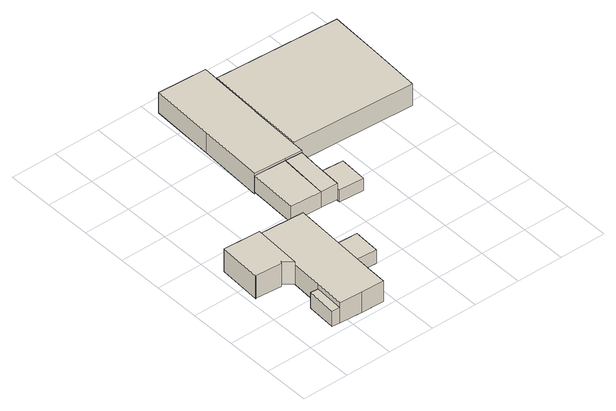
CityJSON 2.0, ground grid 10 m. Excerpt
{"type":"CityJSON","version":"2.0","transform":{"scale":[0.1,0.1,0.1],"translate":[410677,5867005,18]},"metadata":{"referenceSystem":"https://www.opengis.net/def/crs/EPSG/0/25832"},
"CityObjects":{
"building1":{"type":"Building","attributes":{"Gemeindeschluessel":"03454033","AbsoluteHoehe":"19.009","MittlereTraufHoehe":"22.831","Firsthoehe":"24.751","function":"31001_1210","roofType":"5000","measuredHeight":5.74},"address":[{"country":"Germany","locality":"Lorup","thoroughfareNumber":"2","thoroughfareName":"Hilkenbrooker Straße"}],"children":["building1-1","building1-2","building1-3","building1-4"],"geometry":[{"type":"MultiSurface","lod":"1","boundaries":[[[0,1,2,3,4,5,6,7,8]],[[9,10,11,12,13,14,15,16,17]],[[9,17,8,7]],[[10,9,7,6]],[[5,18,19,6]],[[12,11,5,4]],[[14,13,3,2]],[[1,20,21,2]],[[16,15,1,0]],[[17,16,0,8]],[[18,11,10,19]],[[13,12,4,3]],[[20,15,14,21]]]}]},
"building1-1":{"type":"BuildingPart","attributes":{"AbsoluteHoehe":"19.009","MittlereTraufHoehe":"22.149","Firsthoehe":"22.149","roofType":"1000","measuredHeight":3.14},"parents":["building1"],"geometry":[{"type":"MultiSurface","lod":"1","boundaries":[[[22,23,24,25]],[[26,27,28,29]],[[27,26,24,23]],[[28,27,23,22]],[[29,28,22,25]],[[26,29,25,24]]]}]},
"building1-2":{"type":"BuildingPart","attributes":{"AbsoluteHoehe":"19.009","MittlereTraufHoehe":"22.591","Firsthoehe":"22.591","roofType":"1000","measuredHeight":3.58},"parents":["building1"],"geometry":[{"type":"MultiSurface","lod":"1","boundaries":[[[19,18,30,31]],[[32,11,10,33]],[[32,33,31,30]],[[11,32,30,18]],[[33,10,19,31]],[[10,11,18,19]]]}]},
"building1-3":{"type":"BuildingPart","attributes":{"AbsoluteHoehe":"19.009","MittlereTraufHoehe":"22.591","Firsthoehe":"22.591","roofType":"1000","measuredHeight":3.58},"parents":["building1"],"geometry":[{"type":"MultiSurface","lod":"1","boundaries":[[[34,35,21,20,36]],[[15,14,37,26,29]],[[15,29,36,20]],[[37,14,21,35]],[[26,37,35,34]],[[36,25,24,34]],[[14,15,20,21]],[[25,29,26,24]]]}]},
"building1-4":{"type":"BuildingPart","attributes":{"AbsoluteHoehe":"19.009","MittlereTraufHoehe":"24.261","Firsthoehe":"24.261","roofType":"1000","measuredHeight":5.25},"parents":["building1"],"geometry":[{"type":"MultiSurface","lod":"1","boundaries":[[[38,39,40,41,42,43]],[[44,45,13,12,46,47]],[[44,47,43,42]],[[45,48,49,41]],[[13,45,41,40]],[[39,4,3,40]],[[46,12,39,38]],[[47,46,38,43]],[[4,12,13,3]]]}]},
"building2":{"type":"Building","attributes":{"Gemeindeschluessel":"03454033","AbsoluteHoehe":"18.629","MittlereTraufHoehe":"21.577","Firsthoehe":"23.008","function":"31001_2000","roofType":"3100","measuredHeight":4.38},"address":[{"country":"Germany","locality":"Lorup"}],"geometry":[{"type":"MultiSurface","lod":"1","boundaries":[[[50,51,52,53]],[[54,55,56,57]],[[54,57,53,52]],[[55,54,52,51]],[[56,55,51,50]],[[57,56,50,53]]]}]},
"building3":{"type":"Building","attributes":{"Gemeindeschluessel":"03454033","AbsoluteHoehe":"18.612","MittlereTraufHoehe":"22.186","Firsthoehe":"23.008","function":"51009_1610","roofType":"3100","measuredHeight":4.4},"address":[{"country":"Germany","locality":"Lorup"}],"geometry":[{"type":"MultiSurface","lod":"1","boundaries":[[[58,59,60,61,52,62,51]],[[63,54,64,65,66,67,55]],[[63,55,51,62]],[[54,63,62,52]],[[64,54,52,61]],[[65,64,61,60]],[[66,65,60,59]],[[67,66,59,58]],[[55,67,58,51]]]}]},
"building4":{"type":"Building","attributes":{"Gemeindeschluessel":"03454033","AbsoluteHoehe":"18.435","MittlereTraufHoehe":"21.207","Firsthoehe":"21.207","function":"31001_2000","roofType":"1000","measuredHeight":2.77},"address":[{"country":"Germany","locality":"Lorup"}],"geometry":[{"type":"MultiSurface","lod":"1","boundaries":[[[68,69,70,71,72]],[[73,74,75,76,77]],[[73,77,72,71]],[[74,73,71,70]],[[75,74,70,69]],[[76,75,69,68]],[[77,76,68,72]]]}]},
"building5":{"type":"Building","attributes":{"Gemeindeschluessel":"03454033","AbsoluteHoehe":"18.101","MittlereTraufHoehe":"22.645","Firsthoehe":"24.212","function":"31001_2720","roofType":"3100","measuredHeight":6.11},"address":[{"country":"Germany","locality":"Lorup"}],"children":["building5-1"],"geometry":[{"type":"MultiSurface","lod":"1","boundaries":[[[78,79,80,81,82,83]],[[84,85,86,87,88,89]],[[82,90,91,83]],[[81,92,93,90,82]],[[86,85,81,80]],[[87,86,80,79]],[[88,87,79,78]],[[89,88,78,83]],[[90,84,89,91]],[[92,85,94,93]],[[94,84,90,93]]]}]},
"building5-1":{"type":"BuildingPart","attributes":{"AbsoluteHoehe":"18.101","MittlereTraufHoehe":"22.092","Firsthoehe":"24.119","roofType":"3100","measuredHeight":6.02},"parents":["building5"],"geometry":[{"type":"MultiSurface","lod":"1","boundaries":[[[93,92,95,96,97,98,99,100,91]],[[101,102,103,104,105,106,85,94,89]],[[101,89,91,100]],[[102,101,100,99]],[[103,102,99,98]],[[104,103,98,97]],[[105,104,97,96]],[[106,105,96,95]],[[85,106,95,92]],[[93,94,85,92]],[[91,89,84,90]],[[90,84,94,93]]]}]}
},
"vertices":[
[177,49,57],[180,96,57],[188,241,57],[91,247,57],[85,142,57],[81,74,57],[77,10,57],[126,7,57],[175,5,57],[126,7,10],[77,10,10],[81,74,10],[85,142,10],[91,247,10],[188,241,10],[180,96,10],[177,49,10],[175,5,10],[81,74,46],[77,10,46],[180,96,46],[188,241,46],
[233,93,41],[236,150,41],[188,152,41],[185,96,41],[188,152,10],[236,150,10],[233,93,10],[185,96,10],
[64,75,46],[60,11,46],[64,75,10],[60,11,10],
[188,152,46],[193,241,46],[185,96,46],[193,241,10],
[67,159,63],[85,142,63],[91,247,63],[12,251,63],[6,158,63],[63,154,63],[6,158,10],[12,251,10],[67,159,10],[63,154,10],[6,157,10],[6,157,63],
[193,281,43],[260,277,43],[267,383,43],[198,387,43],[267,383,6],[260,277,6],[193,281,6],[198,387,6],
[297,275,43],[300,328,43],[300,330,43],[304,381,43],[263,330,43],[263,330,6],[304,381,6],[300,330,6],[300,328,6],[297,275,6],
[297,269,32],[350,266,32],[353,326,32],[300,330,32],[297,275,32],[300,330,4],[353,326,4],[350,266,4],[297,269,4],[297,275,4],
[570,390,51],[577,502,51],[583,613,51],[316,628,51],[310,516,51],[305,404,51],[310,516,1],[316,628,1],[583,613,1],[577,502,1],[570,390,1],[305,404,1],[310,516,48],[305,404,48],[316,628,48],[311,522,48],[311,522,1],
[318,662,48],[213,667,48],[206,527,48],[198,387,48],[267,383,48],[304,381,48],[304,381,1],[267,383,1],[198,387,1],[206,527,1],[213,667,1],[318,662,1]
]}
